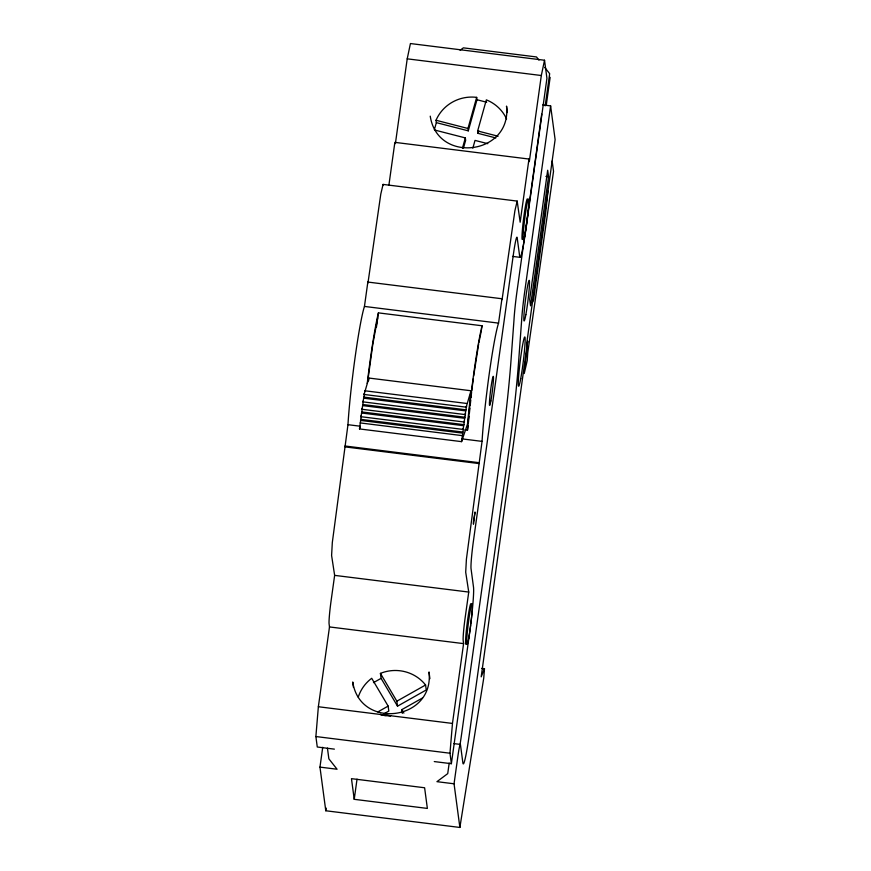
<?xml version="1.0" encoding="UTF-8"?>
<svg xmlns="http://www.w3.org/2000/svg" width="871" height="871" viewBox="0 0 871 871"><rect width="100%" height="100%" fill="white"/><g stroke="black" fill="none" stroke-linecap="round" stroke-linejoin="round"><path stroke-width="1.31" d="M481.805 668.362L484.483 668.699L483.753 678.008L459.877 827.45L325.787 810.759L319.962 767.111L322.727 747.274M334.377 749.136L317.273 747.002L315.879 736.539L318.361 706.74L329.488 626.935L329.096 623.984A19.151 1.187 -82.9 0 1 331.067 601.001L334.638 575.372L331.601 555.502L332.319 542.481L347.965 424.689A71.389 4.442 -82.9 0 1 351.993 381.552L353.495 369.358A71.389 4.442 -82.9 0 1 364.448 306.429L367.845 282.062L501.946 298.753L502.066 299.657L514.903 210.738L517.178 201.092L383.077 184.412L380.801 194.048L367.965 282.966L367.845 282.062M434.27 761.57L451.374 763.693L449.98 753.219L452.463 723.431L463.59 643.625L463.198 640.675A19.151 1.187 -82.9 0 1 465.158 617.691L468.74 592.062L465.702 572.193L466.41 559.171L482.055 441.379A71.389 4.442 -82.9 0 1 486.094 398.243L487.597 386.049A71.389 4.442 -82.9 0 1 498.55 323.119L501.946 298.753M547.957 190.999L545.747 212.284L533.498 300.114L532.431 302.389M359.494 428.935L361.345 415.652L360.997 416.708L463.089 429.414L463.437 428.358L461.586 441.641L359.494 428.935L360.333 426.442M367.834 380.627L372.832 344.056L377.72 317.817M368.596 380.725L368.879 378.047L470.971 390.752L467.466 424.155L461.586 441.641M468.369 422.914L469.066 416.229M469.349 413.562L469.915 408.216M470.188 405.548L470.754 400.203M471.037 397.524L471.592 392.19M471.734 390.85L473.312 378.743M473.672 376.054L478.647 344.012M388.869 185.36L394.868 142.365L528.969 159.045L529.307 161.603L541.316 75.516L544.527 60.241L410.426 43.55L407.214 58.836L395.401 143.573M360.997 416.708L362.38 408.238L362.031 409.294L464.123 422L464.472 420.943L463.089 429.414M362.031 409.294L363.414 400.823L363.055 401.879L465.158 414.585L465.506 413.529L464.123 422M363.055 401.879L364.448 393.409L364.089 394.465L466.192 407.171L466.54 406.115L465.158 414.585M364.089 394.465L368.879 378.047M376.424 327.148L378.417 312.874L482.033 325.765L481.521 329.478M354.225 799.317L351.47 778.663L424.613 787.765L427.367 808.419L354.225 799.317L357.034 779.142M466.192 407.171L470.971 390.752M464.776 429.882L467.466 430.209L468.141 425.386M528.969 159.045L520.161 222.203L517.178 201.092M449.196 763.029L447.727 773.622L436.948 781.668L454.052 783.791L459.877 827.45M541.708 114.155L517.004 291.317A30.18 1.873 -82.9 0 0 513.977 320.082L510.994 360.638A106.218 6.609 -82.9 0 1 500.988 451.679L461.641 733.872A38.466 2.395 -82.9 0 1 459.91 745.304M451.374 763.693L469.545 633.337A38.466 2.395 -82.9 0 0 470.688 624.67M545.181 105.859L549.666 73.676L544.723 67.405M546.226 105.478L550.145 77.323M454.052 783.791L457.928 756.028A15.384 0.958 -82.9 0 1 460.476 744.836L462.871 762.8A38.466 2.395 -82.9 0 0 469.262 734.819L508.599 452.626A106.218 6.609 -82.9 0 0 518.615 361.585L521.587 321.029A30.18 1.873 -82.9 0 1 524.625 292.264L550.614 105.881L542.72 104.89M548.545 176.748L530.548 305.808L529.677 299.297L547.674 170.248L548.545 176.748L545.91 176.421M552.149 160.972L553.531 171.347L527.75 352.733L527.238 360.507L524.233 373.496L527.684 341.171L481.184 676.854L484.483 668.699M325.787 810.759L326.211 808.092M478.865 342.717L481.347 330.708M434.368 129.714L436.349 122.637L436.033 120.263A38.466 37.355 -7.6 0 1 476.666 97.367L476.981 99.74L468.282 130.846L436.349 122.637M462.436 148.288L465.332 137.912L434.673 130.029M468.282 130.846L467.967 128.483L476.666 97.367M463.47 148.059L465.647 140.285L465.332 137.912M472.844 148.179L475.011 140.405L487.793 143.682M495.849 137.934L477.972 133.339L477.656 130.966L486.345 99.86A38.466 37.355 -7.6 0 1 506.574 118.902M477.972 133.339L478.691 130.748M460.106 50.278L463.35 47.851L536.492 56.953L538.964 60.088M373.463 682.646L381.084 678.357L380.42 673.381A38.466 37.355 -7.6 0 1 425.581 684.998L426.246 689.963L397.524 706.163L381.084 678.357M377.807 711.934L388.15 706.098L371.71 678.291A38.466 37.355 -7.6 0 0 358.253 697.138M397.524 706.163L396.86 701.188L425.581 684.998M384.209 713.654L388.804 711.074L388.15 706.098M402.337 713.349L401.836 709.625L422.522 697.965M407.214 58.836L541.316 75.516M512.518 256.401L520.139 257.348M364.448 306.429L498.55 323.119M364.611 390.752L466.704 403.458M363.926 397.122L466.029 409.827M363.577 398.167L465.669 410.872M362.891 404.536L464.994 417.242M362.543 405.581L464.635 418.287M361.868 411.95L463.96 424.656M361.509 412.996L463.612 425.701M360.834 419.365L462.926 432.07M360.474 420.41L462.577 433.116M360.126 422.914L462.229 435.62M347.965 424.689L360.028 426.191M461.946 438.875L482.055 441.379M344.992 445.996L479.094 462.686M345.112 446.899L479.213 463.59M334.638 575.372L468.74 592.062M329.488 626.935L463.59 643.625M318.361 706.74L452.463 723.431M453.933 743.616L460.28 744.4M315.879 736.539L449.98 753.219M319.962 767.111L337.066 769.235L328.868 758.826L327.431 748.102M476.981 99.74L486.66 102.234M436.033 120.263L467.967 128.483M477.656 130.966L498.092 136.224M380.42 673.381L396.86 701.188M401.836 709.625L403.894 713.099M383.077 184.412L383.316 184.968M430.241 116.148C437.482 164.477 512.017 154.668 506.519 106.11L507.379 112.588M544.527 60.241L546.934 78.303L526.03 228.278A38.466 2.395 -82.9 0 1 519.649 256.248L517.189 237.827A23.082 1.437 -82.9 0 0 513.357 254.615L473.421 541.043A23.082 1.437 -82.9 0 0 471.048 568.741L473.508 587.163A38.466 2.395 -82.9 0 1 470.841 623.429M550.614 105.881L555.121 139.643L526.726 343.316L527.042 345.733M429.904 678.672L429.011 671.966C434.509 720.513 359.973 730.323 352.733 681.993L353.452 687.361M522.328 239.471A20.458 1.274 -82.9 0 1 523.482 219.612A20.458 1.274 -82.9 0 1 527.303 198.893M466.312 643.473A20.458 1.274 -82.9 0 1 467.041 624.42A20.458 1.274 -82.9 0 1 471.124 604.267M367.235 383.447A71.389 4.442 -82.9 0 1 378.417 312.874M467.466 430.209A71.389 4.442 -82.9 0 1 482.033 325.765M473.443 522.088L473.454 524.19L475.022 512.006L473.443 522.088M390.578 715.722L385.32 715.744L380.235 714.438L390.578 715.722M490.874 400.943A14.655 0.915 -82.9 0 0 493.422 376.751A14.655 0.915 -82.9 0 0 490.068 394.933A14.655 0.915 -82.9 0 0 490.874 400.943M525.855 314.671A20.458 1.274 -82.9 0 0 529.416 280.908A20.458 1.274 -82.9 0 0 524.734 306.287A20.458 1.274 -82.9 0 0 525.855 314.671M468.696 638.171A20.458 1.274 -82.9 0 0 472.256 604.409A20.458 1.274 -82.9 0 0 467.575 629.798A20.458 1.274 -82.9 0 0 468.696 638.171M525.137 233.374A20.458 1.274 -82.9 0 0 528.697 199.611A20.458 1.274 -82.9 0 0 524.015 224.99A20.458 1.274 -82.9 0 0 525.137 233.374M520.727 378.613A24.824 1.546 -82.9 0 0 525.05 337.643A24.824 1.546 -82.9 0 0 519.366 368.444A24.824 1.546 -82.9 0 0 520.727 378.613"/></g></svg>
